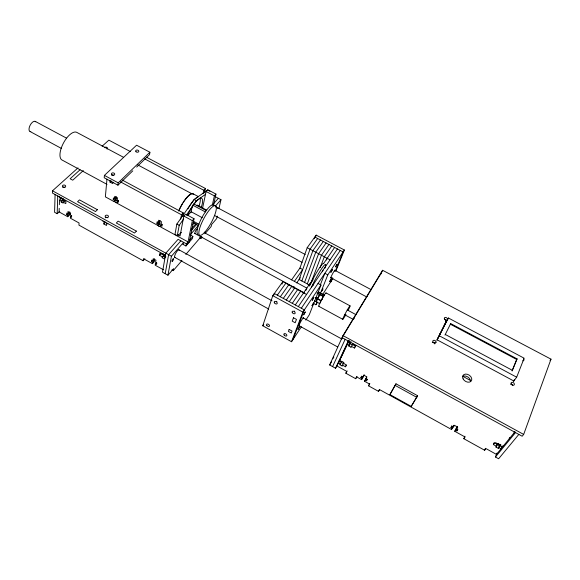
<?xml version="1.0" encoding="UTF-8"?>
<svg xmlns="http://www.w3.org/2000/svg" width="580" height="580" viewBox="0 0 580 580"><rect width="100%" height="100%" fill="white"/><g stroke="black" fill="none" stroke-linecap="round" stroke-linejoin="round"><path stroke-width="0.87" d="M78.003 167.888L52.505 190.798L52.447 193.053L165.445 255.294M55.1 194.51L54.578 212.28L57.173 213.715L59.725 211.345M324.438 295.582L324.452 295.162L320.791 293.611L319.457 294.292L318.123 297.642A4.35 0.45 -61.6 0 0 316.774 301.208L316.579 301.542C315.332 300.019 319.275 296.162 320.232 294.169L320.638 293.103L318.297 291.834M57.173 213.715L57.753 195.975M59.225 208.329L59.095 211.925L67.751 216.724L69.651 214.926L69.716 213.498L68.592 212.874L66.686 214.673L67.817 215.296L67.751 216.724M59.348 204.696L59.508 200.129L61.444 198.353L63.198 199.317L63.162 200.274L61.226 202.057L63.155 203.116L63.191 202.166L65.119 200.375M59.631 196.424L59.581 197.911L61.342 198.882L61.378 197.918L63.314 198.983L63.278 199.948L65.917 201.405L65.823 203.616L63.191 202.166M320.61 294.024L320.646 293.118M320.798 301.607L320.95 300.491L322.437 298.671A4.35 0.428 -61.6 0 0 321.893 299.671M61.226 202.057L61.262 201.1L63.198 199.317M66.686 214.673L66.758 213.092L67.889 213.715L69.796 211.917M67.889 213.715L67.99 211.555L70.608 213.005L70.506 215.165L71.637 215.789L71.558 217.369L70.427 216.739L71.688 215.542M70.427 216.739L70.354 218.167L79.061 222.995L78.931 225.12L143.129 260.746L144.877 258.818M136.677 167.062L149.582 154.57L149.901 152.243L136.583 145.203L104.415 175.399L104.204 177.756L117.957 185.187L132.805 170.817M106.959 179.206L105.364 196.859L114.253 201.702L116.065 199.911L116.218 198.432L115.065 197.802L113.245 199.585L114.398 200.223L114.253 201.702M107.909 223.923L106.734 223.286L106.531 225.46L103.842 223.974L104.037 221.799L102.87 221.154M112.89 182.018L112.737 183.563L110.019 182.091L110.164 180.547M113.245 199.585L113.404 197.954L114.565 198.585L116.391 196.801M114.565 198.585L114.796 196.352L117.486 197.809L117.247 200.049L118.414 200.68L118.24 202.311L117.08 201.68L118.284 200.484M117.957 185.187L118.197 182.845L149.901 152.243M117.08 201.68L116.921 203.152L157.869 225.468L159.601 223.605L159.834 222.147L158.652 221.509M143.129 260.746L143.434 258.687L152.438 263.675L154.171 261.732L154.396 260.362L153.221 259.709M157.869 225.468L158.101 224.011L156.919 223.373L157.173 221.763L158.354 222.408L160.087 220.545M152.438 263.675L152.656 262.305L151.481 261.652L151.728 260.137L152.903 260.782L154.643 258.839M158.354 222.408L158.702 220.219L161.45 221.705L161.095 223.902L162.284 224.547L162.016 226.149L160.834 225.504L161.987 224.257M152.903 260.782L153.236 258.709L155.962 260.217L155.621 262.29L156.803 262.943L156.549 264.458L155.375 263.806L156.528 262.508M160.834 225.504L160.595 226.954L188.058 241.911L186.383 243.839L185.955 245.978L182.946 244.332M155.375 263.806L155.15 265.176L163.451 269.78M165.51 256.65L164.191 258.868L162.168 257.752L162.327 256.839L159.565 255.323L159.921 253.199L162.69 254.729L162.85 253.801L164.879 254.924L164.72 255.845M162.168 257.752L163.908 255.794L164.067 254.881L162.69 254.127M165.213 273.688L168.62 254.685L180.851 240.823M209.917 191.269L207.647 190.066L194.017 199.52L176.856 224.054L174.971 234.385L177.291 235.647L181.54 232.478M186.383 243.839L178.089 239.315L165.822 253.148L162.487 272.172L167.946 275.203L171.426 256.23L183.613 242.331L183.193 244.47M177.291 235.647L179.213 225.33L183.744 218.827M180.67 219.11L181.475 214.774L183.2 212.874L122.271 180.047M182.548 216.347L183.2 212.874M171.868 269.918L173.224 270.664L173.608 268.627L167.946 275.203M189.298 242.136L194.046 218.718L185.556 214.143L183.831 216.043L180.054 235.966L177.756 234.719M316.774 301.208L315.846 301.578L318.123 297.642A4.35 0.45 -61.6 0 1 320.704 293.821M191.016 212.49L192.154 206.719M187.63 244.049L192.343 220.632L194.046 218.718M197.04 205.798L197.193 205.066L206.639 210.119M321.342 293.487L323.669 294.807M190.595 235.139L192.879 236.386L192.437 238.525L185.955 245.978M319.674 303.601L316.549 301.904M203.08 193.727L203.798 190.269L205.414 188.493L146.334 157.151M204.508 192.821L205.414 188.493M202.485 208.597L206.088 191.487L207.705 189.704L215.97 194.09L213.454 205.349M199.643 237.684L200.956 238.394L201.398 236.35L185.817 254.446M212.258 205.414L214.375 195.881L215.97 194.09M217.203 216.101L216.601 218.689L211.606 224.489L211.149 226.526L204.914 233.776M218.993 208.329L220.987 199.701L215.709 196.895M322.915 297.62L323.292 296.365L323.887 296.141M301.368 326.808L291.53 341.729L262.762 325.771L272.781 295.677L282.866 281.612L306.559 294.451M273.774 295.184L274.333 293.509L304.355 309.894L292.987 339.517M282.003 284.149L282.866 281.612M291.595 279.836L299.933 268.062L307.204 247.674L316.194 235.132L344.397 250.016L335.943 270.838M314.237 238.699L314.846 237.017L343.106 251.945L335.349 271.099M315.578 236.821L316.194 235.132M381.633 272.332L342.077 337.632L522.159 436.225L523.667 434.42L551 359.15L382.59 270.273L342.998 335.602L329.65 364.965L335.544 368.235L340.141 359.614M301.832 280.959L312.888 250.698L320.472 239.982M304.565 282.438L315.745 252.213L323.285 241.476M514.047 432.941L514.533 431.629M307.298 283.91L318.594 253.728L326.105 242.962M509.197 438.85L509.689 437.545M310.177 283.903L310.793 282.293L295.307 304.957M310.989 282.88L321.458 255.251L328.933 244.456M500.801 444.621L500.301 445.926L502.432 447.1L502.925 445.802M464.899 436.189L463.833 438.712L484.626 450.247L485.953 448.579L496.451 454.401L501.04 448.804L502.026 446.201M291.53 341.729L302.869 312.12L320.979 285.034L318.036 283.446M313.113 285.49L313.729 283.874M320.153 267.641L324.314 256.773L331.76 245.949M498.314 448.362L499.909 445.034L498.314 448.362L495.98 447.071L496.98 444.483L499.308 445.766M518.839 434.405L498.619 458.758L495.458 456.997L496.944 453.103M499.685 445.947L500.308 444.331M495.668 442.692L497.575 443.743L496.574 446.332L493.391 444.577L494.762 442.866L497.959 444.628L498.459 443.33M326.533 259.963L327.178 258.296M322.415 271.766L323.046 270.149M493.391 444.577L494.146 442.641M320.298 284.939L324.865 273.31L327.78 274.869L320.53 293.125M513.467 381.451L516.671 377.203L524.139 358.193L448.412 318.014L444.215 325.097M320.979 285.034L309.256 314.846L305.805 320.08M514.453 379.378L513.815 380.995L437.153 339.858L446.049 322.001M313.824 303.601L315.919 304.739L316.905 302.252M484.626 450.247L485.387 448.325M516.686 359.469L512.082 370.968L517.106 358.897L450.689 323.589L450.326 324.191L516.686 359.469L517.106 358.897M330.962 281.916L332.652 277.755M332.906 278.335L322.712 294.437M332.782 358.832L333.174 357.998M463.833 438.712L465.095 437.015L454.735 431.274L455.554 430.128L456.902 430.875L457.714 428.99M454.735 431.274L456.641 427.62L455.554 430.128M456.902 430.875L457.816 429.606L456.467 428.859L457.555 426.351M366.748 377.152L364.552 381.27L369.525 384.033L368.561 385.845L378.508 391.362L379.501 389.564L451.515 429.49L452.61 426.989M451.515 429.49L453.429 425.836M452.335 428.337L450.993 427.598L451.885 426.322L453.234 427.068L454.053 425.191M450.993 427.598L451.813 425.72M332.594 366.596L345.151 339.314M335.544 368.235L348.232 341.004M338.35 362.833L340.329 363.928L339.945 364.74L342.113 365.944L342.497 365.132L345.462 366.777L346.361 364.9L343.389 363.261L343.773 362.442L341.591 361.238L341.207 362.05L339.227 360.956L348.935 340.757M350.994 347.21L351.4 346.354L354.46 348.029L355.815 345.716L352.763 344.049L350.994 347.21L348.761 345.985L350.53 342.824L348.5 341.714L347.493 343.331L348.674 340.692M338.256 363.667L340.185 359.368M340.96 357.867L348.123 342.519M380.48 274.789L382.59 270.273M348.761 345.985L350.53 342.824M348.971 340.489L348.058 342.026L350.095 343.142L350.501 342.28M340.366 360.919L341.678 361.644L341.294 362.457L343.462 363.653M352.749 343.512L352.343 344.375L355.41 346.05L354.46 348.029M352.763 344.049L352.357 344.904L350.124 343.679M341.511 339.641L341.823 339.01L302.956 317.717M357.005 376.391L355.692 378.704L345.847 373.237L346.738 371.396L336.965 365.98M411.22 406.384L417.593 395.727L395.988 383.822L389.92 394.581L411.22 406.384L417.593 395.727M444.969 335.08L450.689 323.589M437.117 339.546L444.875 323.981M436.87 340.337L448.412 318.014M355.692 378.704L356.62 376.877L361.572 379.625L363.5 376.072M361.572 379.625L362.203 378.399L360.905 377.689L361.601 376.333L362.892 377.051L363.841 375.209L366.843 376.862L365.886 378.711L367.183 379.429L366.48 380.77L365.183 380.052M389.92 394.581L395.988 383.822M366.48 377.725L364.552 381.27M342.345 338.43L342.541 338.06M378.508 391.362L379.349 389.789M353.887 318.826L354.17 318.311M333.377 357.621L333.79 356.867M333.522 357.737L333.732 357.352M367.285 296.692L367.553 296.206M348.123 341.975L348.885 340.656M368.561 385.845L369.837 383.503M366.48 380.77L367.336 379.218M362.203 378.399L364.196 374.724M360.905 377.689L361.775 376.137M320.225 303.028L320.595 302.368M342.229 338.249L342.432 337.886M345.847 373.237L347.173 370.939M345.462 366.777L346.354 365.24M342.113 365.944L343.846 362.841M339.945 364.74L341.678 361.644M339.227 360.956L340.583 358.672M350.095 343.142L351.009 341.606M439.386 335.001L440.553 333.029M329.65 364.965L331.47 361.942M315.919 304.739L317.369 302.528M327.78 274.869L344.397 250.016M301.332 308.248L340.264 250.444M298.316 306.602L337.43 248.943M323.662 263.45L334.595 247.45M305.645 290.631L306.639 289.166M309.133 285.519L313.12 279.676M292.298 303.318L300.614 291.225M289.297 301.673L297.649 289.623M186.267 215.216L196.344 200.767L205.632 194.271M286.295 300.041L294.683 288.013M293.074 288.115L294.111 286.629M296.699 282.924L300.331 277.733M294.394 281.344L302.695 269.548L299.933 268.062M283.301 298.403L291.726 286.411M262.762 325.771L263.777 324.336M280.307 296.771L288.767 284.809M277.32 295.14L285.817 283.207M317.651 238.496L310.046 249.182L299.106 279.488L309.357 285.019M456.467 428.859L457.707 427.126L454.589 425.401L453.234 427.068M550.014 360.405L551 359.15M495.98 447.071L496.574 446.332M497.959 444.628L498.561 443.888L500.902 445.179L500.301 445.926M502.432 447.1L515.025 431.738M495.458 456.997L515.518 432.586M173.224 270.664L181.931 260.529M200.956 238.394L202.087 237.075M189.732 239.997L192.879 236.386M190.711 234.24L198.759 225.062M215.26 206.233L220.987 199.701M191.429 228.825L196.04 223.597M213.752 203.515L218.348 198.302M191.182 230.63L196.946 224.083M192.509 224.569L194.307 222.539M162.327 256.839L164.067 254.881M152.656 262.305L154.396 260.362M159.565 255.323L160.732 254.018M151.481 261.652L152.641 260.355M187.819 215.456L191.161 211.751L202.268 217.718M158.101 224.011L159.834 222.147M156.919 223.373L158.072 222.125M103.842 223.974L105.698 222.118M114.398 200.223L116.218 198.432M110.019 182.091L111.258 180.909M67.817 215.296L69.716 213.498M83.317 170.578L72.725 180.191L70.1 178.763L80.062 169.773M102.16 146.182L108.866 140.15L130.399 151.59M144.601 158.833L203.798 190.269M206.088 191.487L214.375 195.881M204.551 190.972L206.146 191.82M307.204 247.674L330.049 259.818M192.799 193.64L198.512 196.685M123.446 157.26L76.582 132.269A15.689 6.75 -62 0 0 63.082 143.768A15.689 6.75 -62 0 0 62.473 160.247L107.01 184.375M137.743 164.887L192.553 194.119M215.992 206.915L305.203 254.497M334.674 270.215L371.316 289.754M194.017 199.52L196.344 200.767M445.331 334.486L512.502 370.388M193.597 203.819L206.379 210.663M214.585 215.492L302.071 262.341M330.709 277.675L366.495 296.844M439.517 335.892L516.671 377.203M192.487 205.044L205.371 211.946M35.163 121.343L66.606 138.192M30.066 131.529L61.444 148.444M120.422 181.837L181.475 214.774M183.831 216.043L192.343 220.632M193.706 221.386L198.998 224.243M326.025 292.893L350.052 305.849M193.031 222.655L198.606 225.663M104.415 175.399L118.197 182.845M318.297 291.899L320.638 293.168M317.166 292.943L319.522 294.212M320.211 294.582L323.35 296.279M317.043 293.132L319.392 294.401M320.087 294.778L323.227 296.474M204.262 232.624L306.965 288.159M347.224 309.923L355.888 314.614M462.724 376.268L470.59 380.531M315.549 297.562L317.115 298.41M317.811 298.787L320.95 300.491M315.426 297.815L316.992 298.671M317.688 299.048L320.827 300.744M194.67 233.436L304.435 292.936M344.65 314.737L353.314 319.435M176.856 224.054L179.213 225.33M314.295 300.687L315.861 301.593M318.797 306.298L342.78 319.326M272.781 295.677L302.869 312.12M342.998 335.602L523.667 434.42M178.502 249.545L272.042 300.781M347.13 344.012L349.16 345.129M174.529 257.23L268.707 309.038M298.78 325.576L337.56 346.912M52.505 190.798L171.426 256.23M63.162 200.274L64.438 200.977M163.908 255.794L165.924 256.911M59.508 200.129L61.262 201.1M395.154 385.424L416.795 397.358M498.916 447.629L501.04 448.804M432.571 342.272A1.747 1.269 30.2 0 1 434.862 343.81M510.523 384.192A1.812 1.283 35.2 0 1 512.764 385.396M523.515 358.781A1.769 1.225 34 0 1 523.899 360.187A1.769 1.225 34 0 1 522.732 360.774M446.288 320.885A1.696 1.211 29.4 0 1 445.745 321.973M444.439 319.406A1.696 1.211 29.4 0 1 446.158 320.537M462.905 376.355A4.944 3.611 33.6 0 1 467.944 377.065A4.944 3.611 33.6 0 1 470.482 381.451M432.31 342.505A1.566 1.145 30.2 0 1 434.703 343.795M446.15 321.182A1.53 1.087 29.4 0 1 445.643 321.849M444.468 319.536A1.53 1.087 29.4 0 1 446.013 320.559M511.35 384.395A1.631 1.153 35.2 0 1 512.618 385.424M345.97 314.454A7.656 0.515 -61.6 0 1 343.092 318.144A7.656 0.515 -61.6 0 1 348.95 307.212A7.656 0.515 -61.6 0 1 348.123 310.438M319.116 306.124A7.62 0.747 -61.6 0 1 321.697 299.345A7.62 0.747 -61.6 0 1 326.076 293.197M276.906 301.542A1.711 1.073 35.4 0 1 276.537 301.296M294.756 311.315A1.718 1.08 34.3 0 1 294.386 311.068M217.413 207.974A1.53 0.384 -62.1 0 1 217.841 208.459M215.927 207.082A4.118 1.037 -62 0 1 216.434 207.263M175.305 257.346A4.35 1.16 -61 0 1 175.936 252.945A4.35 1.16 -61 0 1 179.234 250.357M195.496 233.37A2.646 0.689 -61.5 0 1 195.351 231.413A2.646 0.689 -61.5 0 1 197.548 229.049M299.686 325.322A4.698 0.5 -61.4 0 1 299.316 324.662A4.698 0.5 -61.4 0 1 302.137 319.348A4.698 0.5 -61.4 0 1 303.47 318.195M331.368 277.486A4.437 0.45 -61.8 0 1 331.339 276.283A4.437 0.45 -61.8 0 1 334.218 271.034A4.437 0.45 -61.8 0 1 334.74 271.353M111.773 175.421A1.66 1.145 7.1 0 1 113.781 175.472M104.552 147.712A1.544 1.029 7.2 0 1 106.872 147.371A1.544 1.029 7.2 0 1 106.996 149.016M117.551 202.463A1.617 1.145 7 0 1 115.108 202.036A1.617 1.145 7 0 1 115.92 200.426A1.617 1.145 7 0 1 118.081 201.412M160.849 226.381A1.624 1.175 9.6 0 1 158.666 225.714A1.624 1.175 9.6 0 1 159.348 224.17A1.624 1.175 9.6 0 1 161.523 224.837M105.255 217.797A1.646 1.182 6.1 0 1 107.858 217.833M62.937 187.478A1.638 1.131 4.2 0 1 64.924 187.521M115.565 202.667A1.617 1.145 7 0 1 116.79 202.688M158.659 226.483A1.617 1.175 9.5 0 1 160.609 226.505M30.812 131.609A5.699 2.719 -62 0 1 30.058 125.41A5.699 2.719 -62 0 1 35.728 121.785M178.669 210.917A16.653 4.705 -61.8 0 1 187.311 196.867A16.653 4.705 -61.8 0 1 193.676 194.583M200.078 197.99A16.682 4.575 -61.8 0 1 199.121 205.762M187.876 208.909A16.682 4.575 -61.8 0 1 189.21 206.625M189.667 205.893A16.682 4.575 -61.8 0 1 193.415 200.789M194.974 199.15A16.682 4.575 -61.8 0 1 197.845 197.142M198.143 234.349A16.733 4.285 -61.8 0 1 202.594 216.34A16.733 4.285 -61.8 0 1 214.303 205.581M178.879 210.837A16.117 4.553 -61.8 0 1 182.765 203.297M183.207 202.594A16.117 4.553 -61.8 0 1 191.19 194.177M187.514 215.68A16.689 4.531 -61.8 0 1 199.194 198.86A16.689 4.531 -61.8 0 1 201.383 206.973M311.504 287.151A17.161 1.95 -61.7 0 1 322.233 267.844A17.161 1.95 -61.7 0 1 324.923 268.156M309.539 286.085A17.154 1.987 -61.7 0 1 317.659 270.758A17.154 1.987 -61.7 0 1 323.575 263.363M298.069 329.353L299.621 326.714L298.069 329.353M303.673 314.802L305.269 311.989L303.673 314.802M312.228 300.251L313.816 297.467L312.228 300.251M312.047 305.689L313.584 302.97L312.047 305.689M321.392 291.588L322.908 288.92L321.392 291.588M330.875 272.296L332.398 269.627L330.875 272.296M329.687 281.532L331.1 279.038L329.687 281.532M335.61 266.829L337.096 264.204L335.61 266.829M436.051 342.2L435.464 342.983A1.747 1.269 30.1 0 1 432.992 342.04A1.747 1.269 30.1 0 1 433.862 340.293A1.747 1.269 30.1 0 1 436.029 341.845L436.051 342.2M289.13 329.447L288.398 331.412L291.32 333.029L292.059 331.064L289.13 329.447M293.487 317.753L292.226 321.132L295.191 322.763L296.467 319.392L293.487 317.753M136.38 231.123L134.567 233.03L116.312 222.995L118.153 221.118L136.38 231.123M97.389 209.721L95.497 211.562L77.568 201.702L79.496 199.897L97.389 209.721M511.255 384.033A1.82 1.283 35.1 0 0 514.134 384.917A1.82 1.283 35.1 0 0 512.764 382.379A1.82 1.283 35.1 0 0 511.255 384.033M444.439 318.964A1.704 1.211 29.4 0 0 447.202 319.812A1.704 1.211 29.4 0 0 446.02 317.507A1.704 1.211 29.4 0 0 444.439 318.964M463.087 378.849A4.959 3.611 33.5 0 0 471.025 381.27A4.959 3.611 33.5 0 0 467.495 374.325A4.959 3.611 33.5 0 0 463.087 378.849M274.42 302.832A1.711 1.073 35.4 0 0 277.066 303.731A1.711 1.073 35.4 0 0 275.681 301.455A1.711 1.073 35.4 0 0 274.42 302.832M266.8 325.358A1.66 1.008 35.1 0 0 269.352 326.25A1.66 1.008 35.1 0 0 268.004 324.082A1.66 1.008 35.1 0 0 266.8 325.358M292.313 312.635A1.725 1.08 34.3 0 0 294.988 313.548A1.725 1.08 34.3 0 0 293.625 311.279A1.725 1.08 34.3 0 0 292.313 312.635M284.099 334.943A1.667 1.015 34.2 0 0 286.68 335.849A1.667 1.015 34.2 0 0 285.345 333.681A1.667 1.015 34.2 0 0 284.099 334.943M172.586 261.043A1.638 0.435 -60.9 0 0 173.63 258.6A1.638 0.435 -60.9 0 0 172.137 260.311A1.638 0.435 -60.9 0 0 172.586 261.043M136.032 151.757A1.61 1.08 8.8 0 0 138.743 151.597A1.61 1.08 8.8 0 0 136.902 150.046A1.61 1.08 8.8 0 0 136.032 151.757M111.817 174.681A1.667 1.145 7.2 0 0 114.644 174.5A1.667 1.145 7.2 0 0 112.766 172.869A1.667 1.145 7.2 0 0 111.817 174.681M105.879 217.268A1.653 1.182 6.2 0 0 108.453 216.514A1.653 1.182 6.2 0 0 106.104 215.224A1.653 1.182 6.2 0 0 105.879 217.268M63.075 187.028A1.638 1.131 4.2 0 0 65.678 186.332A1.638 1.131 4.2 0 0 63.387 185.085A1.638 1.131 4.2 0 0 63.075 187.028M204.943 232.014A16.74 4.248 -61.8 0 0 216.151 206.56A16.74 4.248 -61.8 0 0 201.702 222.887A16.74 4.248 -61.8 0 0 204.943 232.014"/></g></svg>
